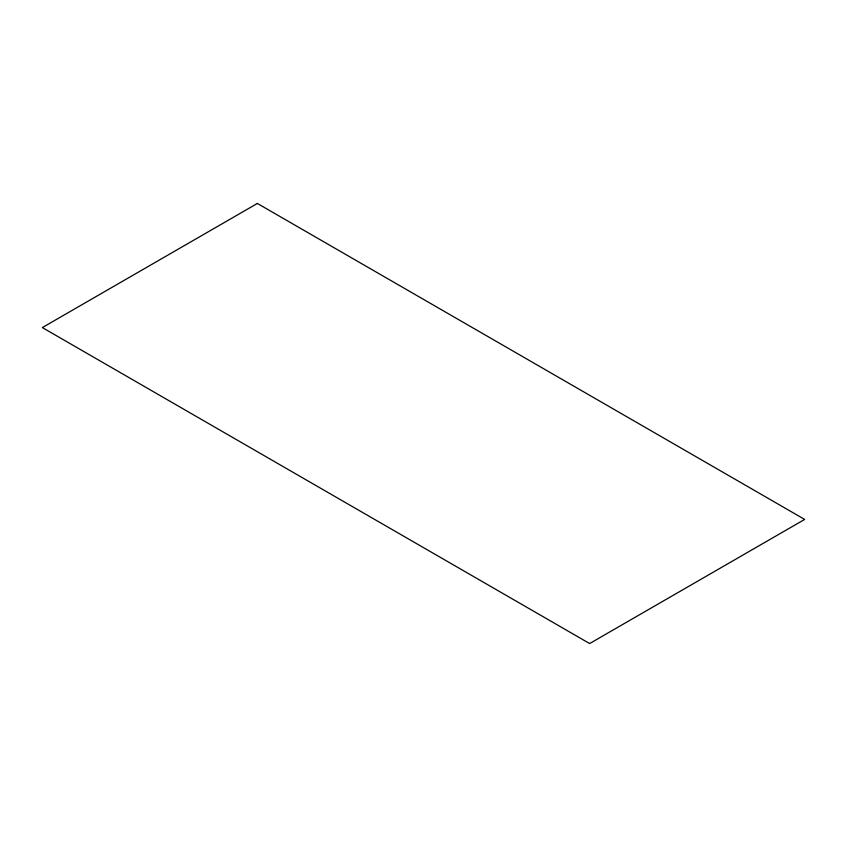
<?xml version="1.0" encoding="UTF-8"?>
<svg xmlns="http://www.w3.org/2000/svg" width="847" height="847" viewBox="0 0 847 847"><rect width="100%" height="100%" fill="white"/><g stroke="black" fill="none" stroke-linecap="round" stroke-linejoin="round"><path stroke-width="1.27" d="M257.361 203.449L42.35 327.577L589.639 643.551L804.65 519.423L257.361 203.449"/></g></svg>
